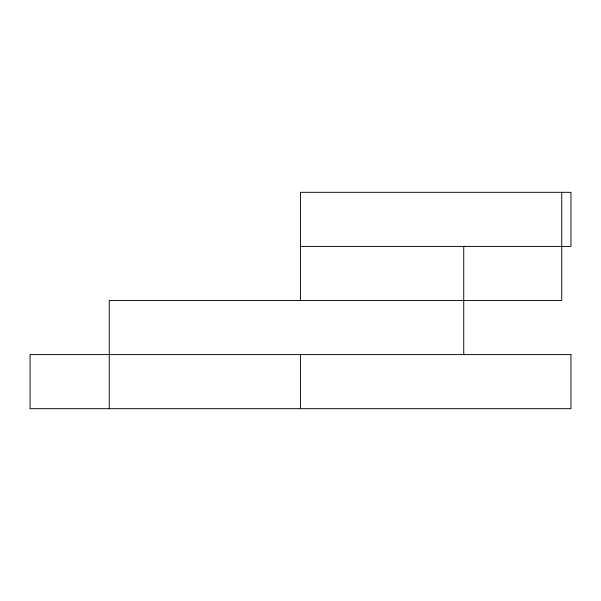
<?xml version="1.0" encoding="UTF-8"?>
<svg xmlns="http://www.w3.org/2000/svg" width="601" height="601" viewBox="0 0 601 601"><rect width="100%" height="100%" fill="white"/><g stroke="black" fill="none" stroke-linecap="round" stroke-linejoin="round"><path stroke-width="0.9" d="M300.5 246.41L570.95 246.41L570.95 192.32L300.5 192.32L300.5 300.5M561.732 192.32L561.732 300.5L109.262 300.5L109.262 408.68M463.732 246.41L463.732 354.59M300.5 354.59L300.5 408.68M570.95 354.59L30.05 354.59L30.05 408.68L570.95 408.68L570.95 354.59"/></g></svg>
